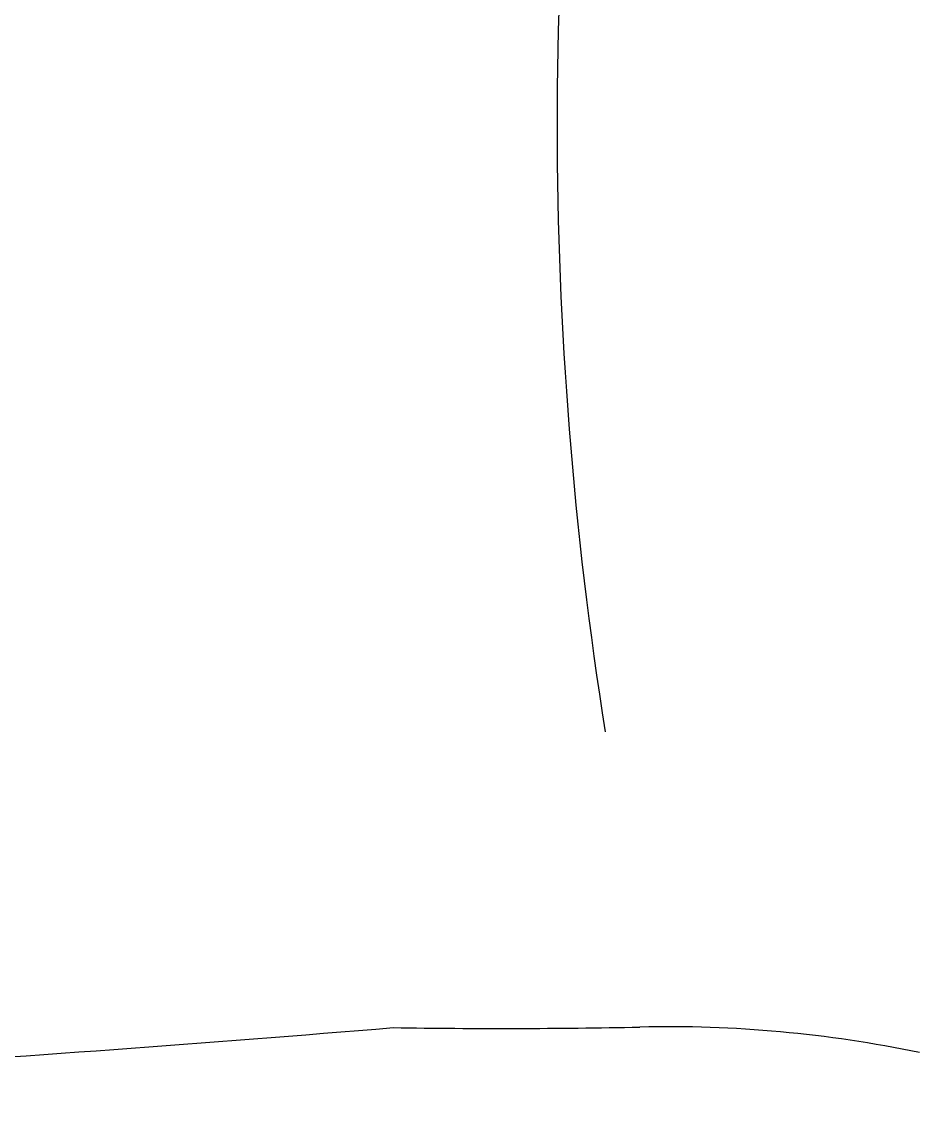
# Model space of a CAD drawing. Extents: x 941 to 1034, y 781 to 934.
# Drawn here: x 1002.23 to 1011.72, y 813.4 to 824.8 of the extents above; entities that cross this region are included whole.
import ezdxf

# ---------------------------------------------------------------- set-up
doc = ezdxf.new("R2010")
doc.units = 0
doc.header["$MEASUREMENT"] = 0
doc.layers.add('1', color=4, linetype='Continuous')

# ---------------------------------------------------------------- blocks, each defined once
blk = doc.blocks.new('2005ENVOY')
at = {"layer": '1', "color": 3}
blk.add_arc((107.1605970178812, 23.02860123535118), 40.7040489853258, 170.9386358130973, 189.0613641869027, dxfattribs=at)
at = {"layer": '1', "color": 2, "linetype": 'Continuous'}
for centre, radius, start, end in [((36.46068790465733, 356.7156342200815), 344.3875993934327, 272.7346238950061, 274.7076756782006), ((65.85924527756833, 87.27034869245279), 73.78920194671954, 269.1194610028197, 271.1429481291022), ((67.63229975147897, 0.5150844652882824), 12.9842370535065, 78.20743698745372, 91.32918469392446)]:
    blk.add_arc(centre, radius, start, end, dxfattribs=at)

msp = doc.modelspace()

# ---------------------------------------------------------------- block references
at = {"layer": '1'}
msp.add_blockref('2005ENVOY', (941.4328343109757, 800.6753254505902), dxfattribs=at)

doc.saveas('drawing.dxf')
